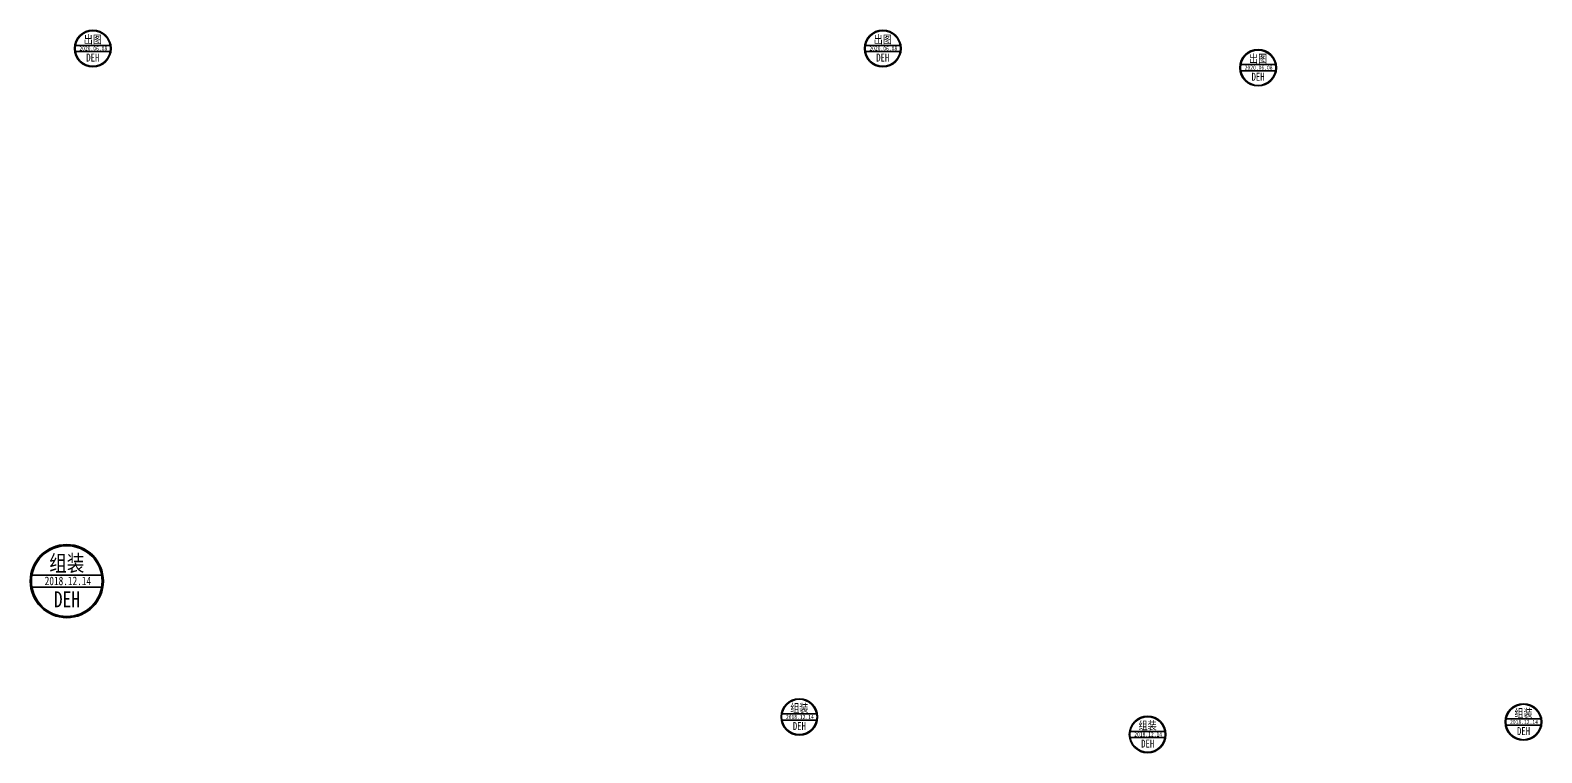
# Model space of a CAD drawing. Header units: millimetres. Extents: x 30878 to 98787, y -104020 to -37329.
# Drawn here: x 33643 to 34883, y -51934 to -51341 of the extents above; entities that cross this region are included whole.
import ezdxf
from ezdxf.enums import TextEntityAlignment as Align

# ---------------------------------------------------------------- set-up
doc = ezdxf.new("R2010")
doc.units = ezdxf.units.MM
doc.header["$LTSCALE"] = 0.5
doc.layers.add('印章专用-出图', color=1, linetype='Continuous', lineweight=80)
doc.layers.add('印章专用-组装', color=1, linetype='Continuous', lineweight=80)
doc.styles.add('国标', font='simfang.ttf', dxfattribs={"width": 0.8})

# ---------------------------------------------------------------- blocks, each defined once
blk = doc.blocks.new('组装章')
at = {"layer": '印章专用-组装', "lineweight": 35}
h = blk.add_hatch(color=256, dxfattribs=at)
h.paths.add_polyline_path([(-15, 0, 1), (15, 0, 1)])
h.paths.add_polyline_path([(14.5, 0, -1), (-14.5, 0, -1)], flags=16)
for p, q in [((-14.28, 2.5), (14.28, 2.5)), ((-14.28, -2.5), (14.28, -2.5))]:
    blk.add_line(p, q, dxfattribs=at)
for radius in [15, 14.5]:
    blk.add_circle((0, 0), radius, dxfattribs=at)
at = {"layer": '印章专用-组装', "color": 4, "style": '国标', "width": 0.8}
blk.add_text('DEH', height=6.562, dxfattribs=at).set_placement((0.05, -10.74), align=Align.CENTER)
at = {"layer": '印章专用-组装', "color": 3, "style": '国标', "width": 0.8}
blk.add_attdef('组装', text='', height=6.6, dxfattribs=at).set_placement((0, 7.35), align=Align.MIDDLE_CENTER)
at = {"layer": '印章专用-组装', "color": 2, "style": '国标', "width": 0.8}
blk.add_attdef('XXXX.XX.XX', text='', height=3.5, dxfattribs=at).set_placement((0.45, 0.1), align=Align.MIDDLE_CENTER)
blk = doc.blocks.new('YZ-ZZ')
at = {"layer": '印章专用-组装'}
blk.add_blockref('组装章', (0.63, 0), dxfattribs=at).add_auto_attribs({'组装': '组装', 'XXXX.XX.XX': '2018.12.14'})
blk = doc.blocks.new('出图章')
at = {"layer": '印章专用-出图'}
h = blk.add_hatch(color=256, dxfattribs=at)
h.paths.add_polyline_path([(-15, 0, 1), (15, 0, 1)])
h.paths.add_polyline_path([(14.5, 0, -1), (-14.5, 0, -1)], flags=16)
h.paths.add_polyline_path([(-7.3, -12.3), (7.4, -12.3), (7.4, -2.7), (-7.3, -2.7)], flags=8)
at = {"layer": '印章专用-出图', "lineweight": 35}
for p, q in [((-14.3, 2.5), (14.3, 2.5)), ((-14.3, -2.5), (14.3, -2.5))]:
    blk.add_line(p, q, dxfattribs=at)
for radius in [15, 14.5]:
    blk.add_circle((0, 0), radius, dxfattribs=at)
at = {"layer": '印章专用-出图', "color": 4, "style": '国标', "width": 0.8}
blk.add_text('DEH', height=6.56, dxfattribs=at).set_placement((0, -10.7), align=Align.CENTER)
at = {"layer": '印章专用-出图', "color": 2, "style": '国标', "width": 0.8}
blk.add_attdef('XXXX.XX.XX', text='', height=3.5, dxfattribs=at).set_placement((0.4, 0.1), align=Align.MIDDLE_CENTER)
at = {"layer": '印章专用-出图', "color": 3, "style": '国标', "width": 0.8}
blk.add_attdef('出图', text='', height=6.6, dxfattribs=at).set_placement((0, 7.4), align=Align.MIDDLE_CENTER)
blk = doc.blocks.new('YZ-CT')
at = {"layer": '印章专用-出图'}
blk.add_blockref('出图章', (0.6, 0), dxfattribs=at).add_auto_attribs({'出图': '出图', 'XXXX.XX.XX': '2020.06.08'})

msp = doc.modelspace()

# ---------------------------------------------------------------- block references
at = {"layer": '印章专用-出图'}
for p in [(33694.06, -51356.47), (34341.823, -51356.47), (34649.579, -51372.217)]:
    msp.add_blockref('YZ-CT', p, dxfattribs=at)
at = {"layer": '印章专用-组装', "xscale": 2, "yscale": 2, "zscale": 2}
msp.add_blockref('YZ-ZZ', (33672.079, -51793.36), dxfattribs=at)
at = {"layer": '印章专用-组装'}
for p in [(34273.354, -51904.801), (34867.14, -51908.916), (34558.952, -51919.171)]:
    msp.add_blockref('YZ-ZZ', p, dxfattribs=at)

doc.saveas('drawing.dxf')
